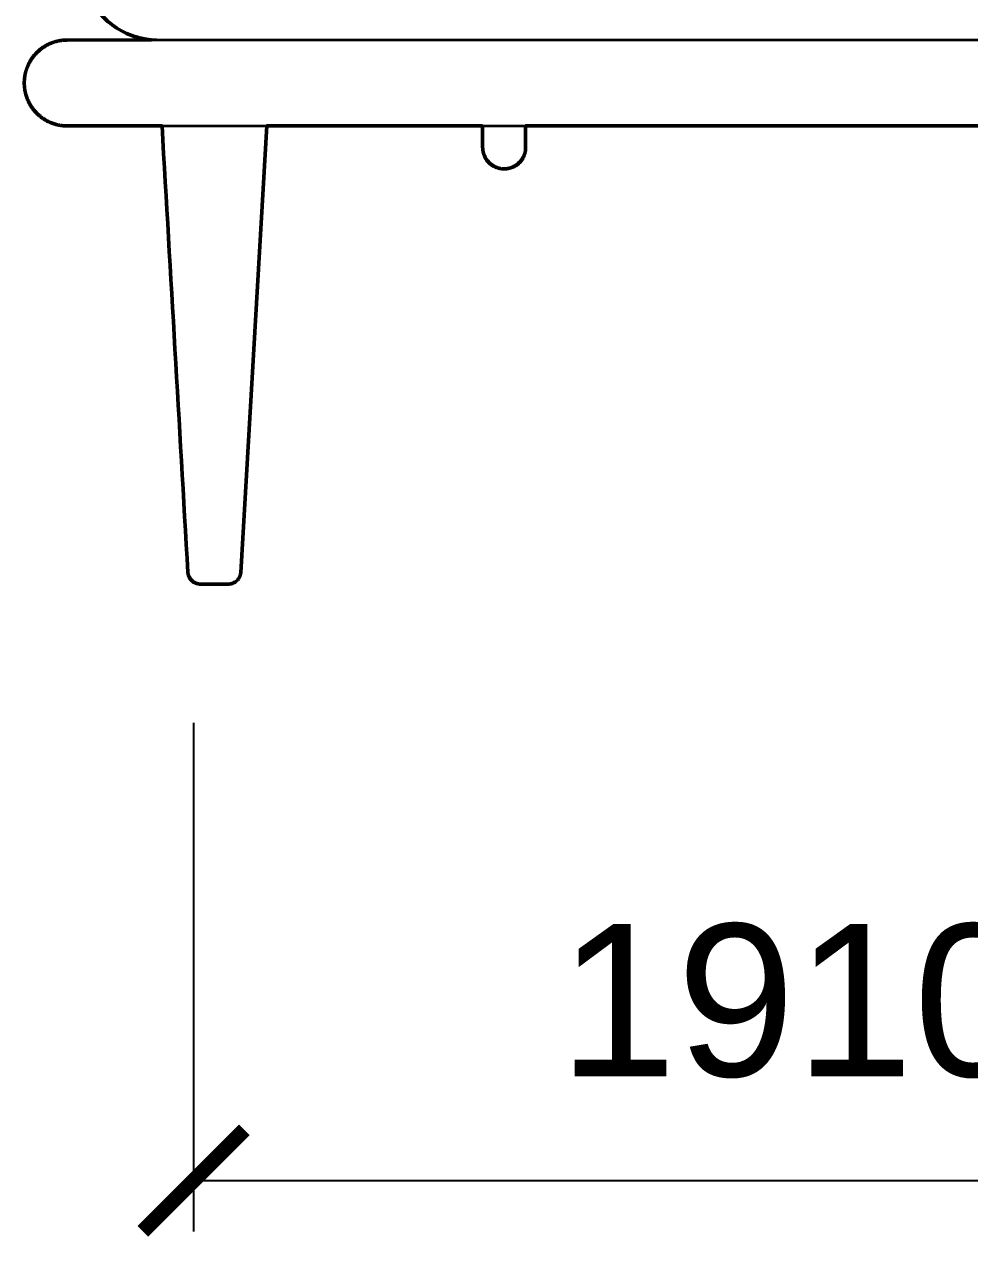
# Model space of a CAD drawing. Header units: millimetres. Extents: x 559 to 2741, y 365 to 1999.
# Drawn here: x 2182.9 to 2462, y 433.8 to 792 of the extents above; entities that cross this region are included whole.
import ezdxf

# ---------------------------------------------------------------- set-up
doc = ezdxf.new("R2010")
doc.units = ezdxf.units.MM
doc.layers.add('PDF16_Geometry', color=7, linetype='Continuous', true_color=0x1b7eff)
doc.styles.get("Standard").update_dxf_attribs({"font": 'arial.ttf'})
doc.dimstyles.new('new', dxfattribs={"dimtxt": 45, "dimasz": 30, "dimexe": 15, "dimexo": 15, "dimgap": 30, "dimtad": 1, "dimrnd": 0.5, "dimdsep": 46, "dimtxsty": 'Standard', "dimblk": 'ARCHTICK', "dimcen": 2.5, "dimclrd": 7, "dimclre": 7, "dimadec": 0, "dimazin": 0, "dimtfac": 1, "dimtix": 1, "dimtmove": 0, "dimatfit": 3, "dimldrblk": 'ARCHTICK', "dimfxl": 1, "dimarcsym": 0})

# ---------------------------------------------------------------- blocks, each defined once
blk = doc.blocks.new('_ArchTick')
at = {"color": 0, "linetype": 'ByBlock', "const_width": 0.15}
blk.add_lwpolyline([(-0.5, -0.5), (0.5, 0.5)], dxfattribs=at)
blk = doc.blocks.new('*D7')
at = {"color": 7, "lineweight": -2, "transparency": 16777216}
for p, q in [((2692.71, 614.65), (2692.71, 435.43)), ((2232.85, 585.58), (2232.85, 435.43)), ((2232.85, 450.43), (2692.71, 450.43))]:
    blk.add_line(p, q, dxfattribs=at)
at = {"layer": 'Defpoints', "color": 0, "transparency": 16777216}
for p in [(2692.71, 629.65), (2232.85, 600.58), (2692.71, 450.43)]:
    blk.add_point(p, dxfattribs=at)
at = {"color": 7, "lineweight": -2, "transparency": 16777216, "xscale": 30, "yscale": 30, "zscale": 30, "rotation": 180}
blk.add_blockref('_ArchTick', (2232.85, 450.43), dxfattribs=at)
at = {"color": 7, "lineweight": -2, "transparency": 16777216, "xscale": 30, "yscale": 30, "zscale": 30}
blk.add_blockref('_ArchTick', (2692.71, 450.43), dxfattribs=at)
at = {"color": 0, "transparency": 16777216, "insert": (2462.78, 503.4), "char_height": 45, "attachment_point": 5}
blk.add_mtext('1910mm', dxfattribs=at)

msp = doc.modelspace()

# ---------------------------------------------------------------- linework, layer by layer
at = {"layer": 'PDF16_Geometry', "color": 18, "lineweight": 35, "true_color": 0x000000}
for points in [[(2318.181, 787.298), (2222.331, 787.298), (2222.082, 787.301), (2221.831, 787.306), (2221.578, 787.313), (2221.327, 787.322), (2221.071, 787.334), (2220.818, 787.351), (2220.562, 787.37), (2220.304, 787.391), (2220.048, 787.415), (2219.79, 787.443), (2219.529, 787.474), (2219.271, 787.507), (2219.011, 787.545), (2218.75, 787.585), (2218.487, 787.63), (2218.227, 787.675), (2217.964, 787.725), (2217.701, 787.779), (2217.438, 787.836), (2217.175, 787.895), (2216.913, 787.959), (2216.65, 788.026), (2216.387, 788.097), (2216.124, 788.17), (2215.861, 788.248), (2215.598, 788.327), (2215.335, 788.412), (2215.072, 788.499), (2214.812, 788.589), (2214.549, 788.684), (2214.289, 788.781), (2214.028, 788.883), (2213.768, 788.987), (2213.507, 789.096), (2213.249, 789.208), (2212.991, 789.324), (2212.735, 789.442), (2212.479, 789.565), (2212.224, 789.691), (2211.97, 789.819), (2211.717, 789.954), (2211.466, 790.089), (2211.217, 790.229), (2210.966, 790.371), (2210.72, 790.518), (2210.473, 790.667), (2210.23, 790.821), (2209.988, 790.977), (2209.747, 791.138), (2209.507, 791.299), (2209.27, 791.467), (2209.034, 791.636), (2208.801, 791.809), (2208.569, 791.984)], [(2223.52, 761.92), (2231.167, 630.054)], [(2238.979, 626.57), (2243.026, 626.57)]]:
    msp.add_lwpolyline(points, dxfattribs=at)
at = {"layer": 'PDF16_Geometry', "color": 18, "lineweight": 50, "true_color": 0x000000}
for points in [[(2217.128, 787.869), (2216.882, 787.93), (2216.635, 787.994), (2216.389, 788.061), (2216.143, 788.129), (2215.896, 788.203), (2215.65, 788.279)], [(2218.359, 787.611), (2218.113, 787.656), (2217.867, 787.705), (2217.62, 787.757), (2217.374, 787.812)], [(2318.174, 761.94), (2254.422, 761.94), (2246.776, 630.074)], [(2593.025, 761.933), (2330.867, 761.933), (2330.867, 755.587)], [(2238.963, 626.59), (2234.916, 626.59)]]:
    msp.add_lwpolyline(points, dxfattribs=at)
at = {"layer": 'PDF16_Geometry', "color": 18, "lineweight": 35, "true_color": 0x000000}
for points in [[(2191.163, 786.522, 0.003013), (2190.869, 786.41, 0.0044131), (2190.578, 786.289, -0.0014274), (2190.287, 786.162, 0.0027487), (2189.998, 786.026, 0.0042875), (2189.711, 785.882, -0.0000982), (2189.427, 785.73, 0.0028896), (2189.148, 785.572, 0.0016687), (2188.871, 785.406, 0.0051869), (2188.596, 785.231, 0.0026339), (2188.326, 785.048, 0.0052315), (2188.061, 784.859, 0.0026503), (2187.8, 784.662, 0.0050986), (2187.545, 784.458, 0.0022212), (2187.294, 784.248, 0.0023222), (2187.047, 784.032, 0.0000835), (2186.806, 783.809, 0.0043411), (2186.571, 783.58, 0.0044988), (2186.342, 783.345, 0.0000213), (2186.119, 783.104, 0.0024754), (2185.903, 782.857, 0.0022849), (2185.693, 782.606, 0.0002271), (2185.489, 782.35, 0.0024807), (2185.293, 782.09, -0.0001547), (2185.103, 781.825, 0.002552), (2184.921, 781.555, 0.0025931), (2184.748, 781.28, 0.0071441), (2184.582, 781.003, 0.0027904), (2184.423, 780.723, -0.0001981), (2184.272, 780.439, 0.0044352), (2184.127, 780.152, 0.0028636), (2183.992, 779.863, 0.0010694), (2183.864, 779.572, 0.0016476), (2183.743, 779.281, 0.0029213), (2183.632, 778.987, -0.0002208), (2183.528, 778.693, 0.0040745), (2183.431, 778.397, 0.0040501), (2183.343, 778.101, 0.0010412), (2183.263, 777.805, 0.0039652), (2183.189, 777.509, 0.0004811), (2183.123, 777.213, 0.0038925), (2183.064, 776.917, 0.0032963), (2183.014, 776.623, 0.0069169), (2182.971, 776.329, 0.0029599), (2182.936, 776.038, 0.0036817), (2182.905, 775.749, 0.0000384), (2182.881, 775.46, 0.0035388), (2182.865, 775.173, 0.0000375), (2182.855, 774.889, 0.0076795), (2182.855, 774.283, -0.0000375), (2182.855, 774.325)], [(2605.747, 787.298), (2318.181, 787.298), (2195.542, 787.298, 0.0036631), (2195.26, 787.296, -0.0000727), (2194.976, 787.287, 0.0033811), (2194.689, 787.27, 0.0071173), (2194.401, 787.246, -0.0001661), (2194.112, 787.218, 0.0040555), (2193.82, 787.182, 0.0000345), (2193.527, 787.14, 0.0033228), (2193.233, 787.09, 0.0026913), (2192.937, 787.031, 0.0059314), (2192.641, 786.964, 0.0023837), (2192.345, 786.891, -0.0008968), (2192.049, 786.81, 0.0021765), (2191.753, 786.723, 0.0021643), (2191.457, 786.626)], [(2182.865, 774.041, 0.0035162), (2182.881, 773.754, 0.0069199), (2182.905, 773.465, 0.0036762), (2182.936, 773.176, 0.0029681), (2182.971, 772.885, 0.0002562), (2183.014, 772.591, 0.0033281), (2183.064, 772.298, 0.0025889), (2183.123, 772.002, 0.0059291), (2183.189, 771.706, 0.0023828), (2183.263, 771.409, -0.0010588), (2183.343, 771.113, 0.002208), (2183.431, 770.817, 0.0020683), (2183.528, 770.521, 0.0002208), (2183.632, 770.228, 0.0029863), (2183.743, 769.934, 0.004235), (2183.864, 769.642, -0.0010694), (2183.992, 769.351, 0.002858), (2184.127, 769.062, 0.0040998), (2184.272, 768.776, 0.0056757), (2184.423, 768.491, 0.0026888), (2184.582, 768.212, 0.0017617), (2184.748, 767.935, 0.0026882), (2184.921, 767.66, 0.0025454), (2185.103, 767.39, 0.0051956), (2185.293, 767.125, 0.0024737), (2185.489, 766.864, 0.004891), (2185.693, 766.608, 0.0023996), (2185.903, 766.357, 0.0024674), (2186.119, 766.111, 0.0000213), (2186.342, 765.869, 0.009628), (2186.806, 765.405, -0.0001261), (2187.047, 765.182, 0.0023292), (2187.294, 764.967, 0.0026329), (2187.545, 764.756, -0.0001429), (2187.8, 764.552, 0.0025061), (2188.061, 764.356, -0.0000332), (2188.326, 764.166, 0.002641), (2188.596, 763.984, 0.0027286), (2188.871, 763.811, 0.0072155), (2189.148, 763.645, 0.0027335), (2189.427, 763.486, 0.0001001), (2189.711, 763.335, 0.0043076), (2189.998, 763.19, 0.0029487), (2190.287, 763.055, 0.0014312), (2190.578, 762.927, 0.0017711), (2190.869, 762.807, 0.0030182), (2191.163, 762.695, -0.0000313), (2191.457, 762.591, 0.0041592), (2191.753, 762.494, 0.0042309), (2192.049, 762.406, 0.0008645), (2192.345, 762.326, 0.0040156), (2192.641, 762.252, 0.0007286), (2192.937, 762.186, 0.0040409), (2193.233, 762.127, 0.0033596), (2193.527, 762.077, 0.0069675), (2193.82, 762.034, 0.0029919), (2194.112, 761.999, 0.0069998), (2194.401, 761.97, -0.000021), (2194.689, 761.947, 0.003436), (2194.976, 761.93, 0.0000727), (2195.26, 761.921, 0.0036466), (2195.542, 761.918), (2318.181, 761.918), (2605.747, 761.918)]]:
    msp.add_lwpolyline(points, format="xyb", dxfattribs=at)
at = {"layer": 'PDF16_Geometry', "color": 18, "lineweight": 50, "true_color": 0x000000}
for points in [[(2191.166, 762.697, -0.0030246), (2190.872, 762.808, -0.0043705), (2190.581, 762.929, 0.0014312), (2190.289, 763.057, -0.0027487), (2190, 763.192, -0.0042875), (2189.714, 763.337, -0.0055937), (2189.43, 763.488, -0.0028896), (2189.15, 763.647, -0.0016854), (2188.873, 763.813, -0.0025185), (2188.598, 763.986, -0.0026694), (2188.328, 764.168, -0.0051802), (2188.063, 764.357, -0.0025807), (2187.803, 764.554, -0.005079), (2187.547, 764.758, -0.0022653), (2187.296, 764.969, -0.0023254), (2187.05, 765.184, -0.0001261), (2186.808, 765.407, -0.0043411), (2186.574, 765.636, -0.0044988), (2186.344, 765.871, -0.0000213), (2186.121, 766.113, -0.0024754), (2185.906, 766.359, -0.0022849), (2185.695, 766.61, -0.0001877), (2185.492, 766.866, -0.0024741), (2185.295, 767.126, 0.0001805), (2185.105, 767.392, -0.0026225), (2184.923, 767.662, -0.0026099), (2184.75, 767.936, -0.0071329), (2184.584, 768.214, -0.0027626), (2184.426, 768.493, 0.0001981), (2184.274, 768.777, -0.0044064), (2184.13, 769.064, -0.0028636), (2183.995, 769.353, -0.0011121), (2183.867, 769.644, -0.0016658), (2183.746, 769.936, -0.0029829), (2183.635, 770.229, 0.0002319), (2183.53, 770.523, -0.0040949), (2183.433, 770.819, -0.0040369), (2183.346, 771.115, -0.001091), (2183.265, 771.411, -0.0039813), (2183.192, 771.707, -0.0005622), (2183.125, 772.003, -0.0039058), (2183.066, 772.3, -0.0033364), (2183.016, 772.593, -0.0068826), (2182.974, 772.887, -0.0029946), (2182.938, 773.178, -0.003611), (2182.907, 773.467, 0.0000326), (2182.884, 773.756, -0.0035031), (2182.867, 774.043, -0.0000351), (2182.858, 774.327, -0.0035724), (2182.855, 774.609, -0.0035524), (2182.858, 774.891, -0.0000363), (2182.867, 775.175, -0.0034788), (2182.884, 775.462, -0.0069199), (2182.907, 775.751, -0.0036013), (2182.938, 776.04, -0.0029985), (2182.974, 776.331, -0.0002168), (2183.016, 776.625, -0.0033683), (2183.066, 776.918, -0.0025889), (2183.125, 777.215, -0.0059291), (2183.192, 777.511, -0.0023828), (2183.265, 777.807, 0.001091), (2183.346, 778.103, -0.0021757), (2183.433, 778.399, -0.0020683), (2183.53, 778.695, -0.0002208), (2183.635, 778.989, -0.0030477), (2183.746, 779.282, -0.0042906), (2183.867, 779.574, 0.0011121), (2183.995, 779.865, -0.0028444), (2184.13, 780.154, -0.0040849), (2184.274, 780.441, -0.0056608), (2184.426, 780.725, -0.0026611), (2184.584, 781.004, -0.0017343), (2184.75, 781.282, -0.0026712), (2184.923, 781.556, -0.0025801), (2185.105, 781.826, -0.0051704), (2185.295, 782.092, -0.0024483), (2185.492, 782.352, -0.0049203), (2185.695, 782.608, -0.0023794), (2185.906, 782.859, -0.0024881), (2186.121, 783.105, 0.0000213), (2186.344, 783.347, -0.004454), (2186.574, 783.582, -0.0044989), (2186.808, 783.811, 0.0001261), (2187.05, 784.034, -0.0023084), (2187.296, 784.249, -0.0026126), (2187.547, 784.46, 0.0001379), (2187.803, 784.664, -0.0024619), (2188.063, 784.861, 0.0000332), (2188.328, 785.05, -0.0026499), (2188.598, 785.232, 0.0000217), (2188.873, 785.408, -0.0072322), (2189.15, 785.574, -0.0027618), (2189.43, 785.732, -0.0001133), (2189.714, 785.884, -0.0043365), (2190, 786.028, -0.0029779), (2190.289, 786.163, -0.0014312), (2190.581, 786.291, -0.0017586), (2190.872, 786.412, -0.0030296), (2191.166, 786.523, 0.0000313), (2191.459, 786.628, -0.0041592), (2191.755, 786.725, -0.0042309), (2192.051, 786.812, -0.0008968), (2192.347, 786.893, -0.0040486), (2192.643, 786.966, -0.0007286), (2192.939, 787.033, -0.0040409), (2193.235, 787.092, -0.0033541), (2193.529, 787.142, -0.0069717), (2193.823, 787.184, -0.0029919), (2194.114, 787.22, -0.0069998), (2194.403, 787.248, 0.000021), (2194.692, 787.272, -0.00344), (2194.978, 787.288, -0.0000727), (2195.263, 787.298, -0.0036466), (2195.544, 787.3), (2220.306, 787.345), (2220.065, 787.369), (2219.823, 787.395), (2219.338, 787.454), (2219.094, 787.49), (2218.85, 787.528), (2218.606, 787.568)], [(2231.15, 630.039, 0.0000977), (2223.52, 761.92), (2195.544, 761.92, -0.0036631), (2195.263, 761.923, 0.000109), (2194.978, 761.932, -0.0033492), (2194.692, 761.949, -0.0071173), (2194.403, 761.972, 0.0001661), (2194.114, 762.001, -0.0040555), (2193.823, 762.036, -0.0000395), (2193.529, 762.079, -0.0033172), (2193.235, 762.129, -0.0026913), (2192.939, 762.188, -0.0059314), (2192.643, 762.254, -0.0023837), (2192.347, 762.328, 0.0008968), (2192.051, 762.408, -0.0021765), (2191.755, 762.496, -0.0021643), (2191.459, 762.593)]]:
    msp.add_lwpolyline(points, format="xyb", dxfattribs=at)
at = {"layer": 'PDF16_Geometry', "color": 18, "lineweight": 25, "true_color": 0x000000}
msp.add_lwpolyline([(2318.174, 761.927), (2330.867, 761.927), (2330.867, 761.92), (2330.867, 755.574)], dxfattribs=at)
at = {"layer": 'PDF16_Geometry', "color": 18, "lineweight": 50, "true_color": 0x000000}
for centre, radius, start, end in [((2222.391, 809.873), 22.622, 218.49408, 252.00885), ((2325.339, 755.579), 7.165, 180.42671, 182.13179), ((2656.537, 777.469), 339.083, 183.74651, 183.78302), ((2476.106, 770.378), 158.651, 185.52736, 185.60645), ((2272.555, 748.804), 46.061, 7.30452, 7.57792), ((2334.932, 757.417), 16.916, 189.37725, 190.1342), ((2333.831, 757.499), 15.848, 191.1272, 191.93994), ((2285.812, 746.145), 33.501, 13.55584, 13.94788), ((2325.069, 755.728), 6.909, 194.50732, 196.42302), ((2346.881, 762.734), 29.817, 197.48502, 197.93411), ((2335.746, 759.727), 18.307, 199.71285, 200.44686), ((2334.936, 759.704), 17.542, 201.3004, 202.07466), ((2326.087, 756.281), 8.056, 203.16982, 204.86696), ((2335.59, 761.07), 18.694, 205.93406, 206.671), ((2324.835, 755.713), 6.68, 207.01631, 209.08835), ((2372.081, 783.681), 61.581, 210.45816, 210.68343), ((2326.293, 756.783), 8.48, 212.25758, 213.90019), ((2325.196, 756.029), 7.15, 213.78946, 215.75351), ((2322.571, 756.922), 8.707, 324.90241, 326.506), ((2320.403, 758.221), 11.233, 327.08357, 328.32711), ((2364.805, 732.491), 40.091, 150.00525, 150.35248), ((2311.228, 762.514), 21.333, 332.10771, 332.75361), ((2318.271, 758.644), 13.303, 333.68485, 334.71607), ((2318.49, 758.222), 12.927, 335.99224, 337.04544), ((2152.628, 822.131), 190.669, 338.80011, 338.87109), ((2313.27, 759.443), 18.239, 340.65404, 341.38578), ((2291.104, 765.908), 41.32, 342.70036, 343.02342), ((2319.743, 756.858), 11.29, 344.51367, 345.68295), ((2374.866, 744.313), 45.247, 167.26365, 167.55252), ((2647.465, 693.107), 322.588, 169.02724, 169.06709), ((2315.974, 756.847), 14.984, 351.0254, 351.87704), ((2311.628, 757.13), 19.329, 352.86485, 353.51547), ((2317.012, 756.269), 13.885, 354.53734, 355.43033), ((2317.101, 756.035), 13.779, 356.37032, 357.25803), ((2345.265, 755.324), 14.401, 178.95627, 179.795), ((2294.375, 732.483), 31.64, 37.30251, 37.74601), ((2342.866, 770.732), 30.13, 219.27786, 219.74488), ((2326.709, 757.5), 9.248, 220.71385, 222.24172), ((1958.602, 404.329), 500.885, 43.81454, 43.84272), ((2129.668, 552.621), 275.018, 46.14492, 46.19622), ((3704.966, 2315.978), 2089.715, 228.497473, 228.504236), ((2329.839, 762.022), 14.689, 229.99125, 230.94949), ((2324.494, 755.501), 6.258, 231.33564, 233.57771), ((2328.791, 761.796), 13.876, 234.73372, 235.74567), ((2326.331, 758.318), 9.618, 236.19952, 237.64748), ((2325.437, 757.153), 8.156, 238.56762, 240.26847), ((2086.649, 309.713), 499.018, 61.91132, 61.93907), ((2324.294, 755.119), 5.82, 242.49373, 244.86073), ((2338.202, 786.307), 39.968, 245.80464, 246.14652), ((2325.646, 758.505), 9.466, 247.59793, 249.03285), ((2325.554, 758.336), 9.276, 249.19158, 250.64022), ((2313.314, 720.489), 30.505, 72.07643, 72.51533), ((2333.032, 786.417), 38.322, 254.3613, 254.70659), ((2330.998, 781.946), 33.481, 256.04616, 256.43836), ((2324.854, 757.185), 7.972, 257.63816, 259.25405), ((2324.875, 757.463), 8.249, 259.46786, 261.02042), ((2331.025, 805.458), 56.634, 262.45424, 262.67648), ((2324.429, 754.535), 5.286, 263.22407, 265.59656), ((2324.468, 754.363), 5.118, 265.01155, 267.42966), ((2324.666, 763.529), 14.285, 268.2867, 269.14208), ((2324.557, 753.949), 4.704, 268.71653, 271.28347), ((2324.111, 764.078), 14.843, 272.1326, 272.95645), ((2323.828, 764.301), 15.082, 273.98286, 274.80397), ((2323.64, 763.615), 14.417, 275.7769, 276.64773), ((2323.234, 764.947), 15.789, 277.55398, 278.36118), ((2324.166, 757.411), 8.199, 279.5766, 281.14165), ((2324.439, 756.077), 6.837, 281.05589, 282.96307), ((2317.628, 782.578), 34.197, 284.12335, 284.50823), ((2324.936, 754.27), 4.961, 284.69724, 287.37251), ((2322.975, 760.343), 11.343, 287.671, 288.85499), ((2323.362, 758.654), 9.621, 289.92279, 291.32455), ((2310.03, 789.68), 43.386, 292.82555, 293.13801), ((2324.017, 756.699), 7.563, 293.88085, 295.67912), ((2318.831, 766.71), 18.835, 296.70029, 297.42862), ((2323.502, 757.369), 8.394, 298.50055, 300.15061), ((2324.353, 755.932), 6.724, 300.03026, 302.10362), ((2307.853, 780.732), 36.509, 303.3548, 303.73829), ((2323.581, 756.948), 7.996, 304.67109, 306.42277), ((2322.381, 758.33), 9.823, 307.26528, 308.70194), ((2263.957, 826.959), 99.948, 310.24024, 310.38085), ((2319.448, 761.194), 13.904, 311.76876, 312.78463), ((2319.215, 760.971), 13.903, 314.11323, 315.12762), ((2318.962, 760.768), 13.943, 316.45269, 317.46478), ((2324.15, 755.936), 6.853, 317.90779, 319.95695), ((2308.651, 768.334), 26.699, 320.98856, 321.51643), ((2273.659, 792.913), 69.432, 323.60852, 323.80983), ((1986.902, 601.189), 245.946, 6.68904, 6.73628), ((2006.503, 590.497), 228.09, 9.87985, 9.93179), ((2196.16, 621.459), 35.99, 12.79083, 13.1274), ((2196.425, 619.298), 36.275, 15.87708, 16.21566), ((2270.939, 645.453), 42.831, 202.56783, 202.86325), ((2238.502, 632.404), 7.902, 208.6886, 210.32682), ((2238.646, 633.08), 8.391, 215.3756, 216.93821), ((2244.399, 638.185), 16.069, 219.15921, 219.98116), ((2244.227, 642.356), 18.96, 231.72877, 232.42759), ((1842.224, 59.09), 689.449, 55.487524, 55.506634), ((2221.035, 607.354), 23.099, 58.64967, 59.21887), ((2208.999, 572.617), 59.523, 65.73613, 65.95344), ((2261.607, 699.415), 77.803, 248.79091, 248.95546), ((2237.52, 638.668), 12.477, 252.01743, 253.03202), ((2237.124, 638.847), 12.54, 255.00224, 255.99687), ((2251.486, 598.898), 28.813, 104.87337, 105.30741), ((2235.267, 649.843), 24.738, 291.42022, 291.9397), ((2234.969, 645.007), 20.481, 298.40743, 299.04194), ((2239.692, 635.701), 10.061, 301.25865, 302.56102), ((2237.404, 634.918), 10.999, 320.30019, 321.49293), ((2261.699, 617.084), 19.152, 144.31028, 144.99643), ((2788.915, 373.699), 599.457, 154.809377, 154.830646), ((2233.542, 633.5), 13.749, 341.11834, 342.02336), ((2234.211, 632.789), 12.901, 344.10763, 345.05669), ((2222.644, 632.517), 24.255, 353.73946, 354.21782), ((2242.408, 634.457), 7.912, 277.64139, 279.16715)]:
    msp.add_arc(centre, radius, start, end, dxfattribs=at)
at = {"layer": 'PDF16_Geometry', "color": 18, "lineweight": 35, "true_color": 0x000000}
for centre, radius, start, end in [((303419532.622, -17599982.812), 303927344.792, 176.6800851275, 176.68011003608), ((2255.129, 632.48), 24.085, 185.78049, 186.26223), ((2243.626, 632.741), 12.792, 194.93926, 195.89642), ((2244.4, 633.48), 13.749, 197.97664, 198.88166), ((1689.027, 373.679), 599.457, 25.169354, 25.190623), ((2215.71, 616.686), 19.806, 35.01489, 35.67839), ((2240.508, 634.873), 10.959, 218.50036, 219.69732), ((2238.31, 635.777), 10.174, 237.44622, 238.73412), ((2242.605, 644.317), 19.716, 240.94575, 241.60487), ((2242.768, 650.062), 24.993, 248.06859, 248.58274), ((2226.456, 598.878), 28.813, 74.69259, 75.12663), ((2240.818, 638.827), 12.54, 284.00313, 284.99776), ((2240.422, 638.649), 12.477, 286.96798, 287.98257), ((2217.974, 695.153), 73.256, 291.03943, 291.21419), ((2272.179, 565.381), 67.431, 114.05931, 114.25113), ((2256.677, 607.714), 22.654, 120.77247, 121.35289), ((2580.715, 139.153), 592.297, 124.495142, 124.517385), ((2233.715, 642.336), 18.96, 307.57241, 308.27123), ((2233.655, 638.073), 15.925, 320.01139, 320.84074), ((2239.281, 633.07), 8.41, 323.06698, 324.62621), ((2239.357, 632.432), 7.999, 329.67779, 331.29633), ((2226.387, 638.353), 22.243, 333.96635, 334.54229), ((2207.003, 645.433), 42.831, 337.13675, 337.43217), ((2279.155, 619.954), 33.818, 163.76768, 164.13091), ((2278.471, 622.201), 32.592, 166.85364, 167.22525), ((2464.142, 591.782), 220.676, 170.07493, 170.12862), ((2852.572, 558.61), 609.974, 173.277036, 173.296083), ((2235.534, 634.438), 7.912, 260.83285, 262.35861)]:
    msp.add_arc(centre, radius, start, end, dxfattribs=at)
at = {"layer": 'PDF16_Geometry', "color": 18, "lineweight": 25, "true_color": 0x000000}
for centre, radius, start, end in [((2325.339, 755.566), 7.165, 180.42671, 182.13179), ((2651.491, 777.127), 334.026, 183.74665, 183.78371), ((2473.04, 770.065), 155.571, 185.52598, 185.60663), ((2273.092, 748.862), 45.52, 7.30289, 7.57955), ((2334.932, 757.404), 16.916, 189.37725, 190.1342), ((2333.831, 757.487), 15.848, 191.1272, 191.93994), ((2285.659, 746.094), 33.659, 13.55818, 13.94835), ((2325.056, 755.712), 6.896, 194.50385, 196.42336), ((2346.881, 762.721), 29.817, 197.48502, 197.93411), ((2335.746, 759.715), 18.307, 199.71285, 200.44686), ((2335.115, 759.763), 17.734, 201.3046, 202.07046), ((2326.087, 756.269), 8.056, 203.16982, 204.86696), ((2335.59, 761.057), 18.694, 205.93406, 206.671), ((2324.835, 755.7), 6.68, 207.01631, 209.08835), ((2372.081, 783.669), 61.581, 210.45816, 210.68343), ((2326.293, 756.77), 8.48, 212.25758, 213.90019), ((2322.571, 756.909), 8.707, 324.90241, 326.506), ((2320.403, 758.208), 11.233, 327.08357, 328.32711), ((2364.805, 732.479), 40.091, 150.00525, 150.35248), ((2311.228, 762.501), 21.333, 332.10771, 332.75361), ((2318.271, 758.632), 13.303, 333.68485, 334.71607), ((2318.49, 758.21), 12.927, 335.99224, 337.04544), ((2152.628, 822.118), 190.669, 338.80011, 338.87109), ((2313.27, 759.43), 18.239, 340.65404, 341.38578), ((2291.104, 765.896), 41.32, 342.70036, 343.02342), ((2319.743, 756.846), 11.29, 344.51367, 345.68295), ((2374.866, 744.301), 45.247, 167.26365, 167.55252), ((2647.465, 693.095), 322.588, 169.02724, 169.06709), ((2315.974, 756.834), 14.984, 351.0254, 351.87704), ((2311.654, 757.115), 19.304, 352.86511, 353.51667), ((2317.039, 756.254), 13.858, 354.53597, 355.4306), ((2317.106, 756.022), 13.775, 356.37047, 357.25859), ((2345.264, 755.312), 14.4, 178.95621, 179.79492), ((2325.196, 756.017), 7.15, 213.78946, 215.75351), ((2294.375, 732.471), 31.64, 37.30251, 37.74601), ((2342.866, 770.72), 30.13, 219.27786, 219.74488), ((2326.775, 757.546), 9.336, 220.72103, 222.23453), ((2085.559, 526.186), 324.902, 43.80691, 43.85035), ((2129.668, 552.609), 275.018, 46.14492, 46.19622), ((3704.966, 2315.964), 2089.714, 228.497473, 228.504236), ((2329.839, 762.01), 14.689, 229.99125, 230.94949), ((2324.494, 755.489), 6.258, 231.33564, 233.57771), ((2328.791, 761.783), 13.876, 234.73372, 235.74567), ((2326.331, 758.306), 9.618, 236.19952, 237.64748), ((2325.437, 757.14), 8.156, 238.56762, 240.26847), ((2184.515, 493.181), 291.069, 61.90141, 61.94898), ((2324.294, 755.107), 5.82, 242.49373, 244.86073), ((2338.202, 786.295), 39.968, 245.80464, 246.14652), ((2325.646, 758.492), 9.466, 247.59793, 249.03285), ((2325.554, 758.324), 9.276, 249.19158, 250.64022), ((2313.314, 720.477), 30.505, 72.07643, 72.51533), ((2333.032, 786.405), 38.322, 254.3613, 254.70659), ((2331.49, 783.943), 35.551, 256.05758, 256.42694), ((2324.854, 757.172), 7.972, 257.63816, 259.25405), ((2324.875, 757.45), 8.249, 259.46786, 261.02042), ((2331.025, 805.446), 56.634, 262.45424, 262.67648), ((2324.435, 754.578), 5.341, 263.23634, 265.58429), ((2324.468, 754.351), 5.118, 265.01155, 267.42966), ((2324.666, 763.517), 14.285, 268.2867, 269.14208), ((2324.557, 753.937), 4.704, 268.71653, 271.28347), ((2324.111, 764.066), 14.843, 272.1326, 272.95645), ((2323.792, 764.764), 15.558, 273.99543, 274.7914), ((2323.64, 763.603), 14.417, 275.7769, 276.64773), ((2323.234, 764.935), 15.789, 277.55398, 278.36118), ((2324.166, 757.398), 8.199, 279.5766, 281.14165), ((2324.439, 756.064), 6.837, 281.05589, 282.96307), ((2317.791, 781.914), 33.525, 284.12521, 284.51781), ((2324.945, 754.231), 4.933, 284.68411, 287.37438), ((2322.975, 760.33), 11.343, 287.671, 288.85499), ((2323.362, 758.641), 9.621, 289.92279, 291.32455), ((2310.03, 789.667), 43.386, 292.82555, 293.13801), ((2324.017, 756.687), 7.563, 293.88085, 295.67912), ((2318.831, 766.698), 18.835, 296.70029, 297.42862), ((2323.502, 757.356), 8.394, 298.50055, 300.15061), ((2324.353, 755.92), 6.724, 300.03026, 302.10362), ((2306.831, 782.26), 38.358, 303.36404, 303.72905), ((2323.581, 756.935), 7.996, 304.67109, 306.42277), ((2322.381, 758.318), 9.823, 307.26528, 308.70194), ((2255.086, 837.403), 113.66, 310.24872, 310.37236), ((2319.448, 761.181), 13.904, 311.76876, 312.78463), ((2319.215, 760.959), 13.903, 314.11323, 315.12762), ((2318.962, 760.756), 13.943, 316.45269, 317.46478), ((2324.15, 755.924), 6.853, 317.90779, 319.95695), ((2308.651, 768.321), 26.699, 320.98856, 321.51643), ((2273.659, 792.901), 69.432, 323.60852, 323.80983)]:
    msp.add_arc(centre, radius, start, end, dxfattribs=at)
at = {"layer": 'PDF16_Geometry', "color": 18, "lineweight": 50, "true_color": 0x000000}
for points in [[(2215.65, 788.279), (2215.65, 788.279), (2215.404, 788.357), (2215.404, 788.357)], [(2217.374, 787.812), (2217.374, 787.812), (2217.128, 787.869), (2217.128, 787.869)], [(2218.606, 787.568), (2218.606, 787.568), (2218.359, 787.611), (2218.359, 787.611)], [(2219.582, 787.423), (2219.582, 787.423), (2219.338, 787.454), (2219.338, 787.454)], [(2191.459, 762.593), (2191.312, 762.645), (2191.166, 762.697), (2191.166, 762.697)], [(2318.174, 755.525), (2318.174, 755.596), (2318.174, 761.94), (2318.174, 761.94)], [(2231.387, 629.015), (2231.328, 629.179), (2231.316, 629.221), (2231.316, 629.221)], [(2231.57, 628.61), (2231.489, 628.771), (2231.473, 628.812), (2231.473, 628.812)], [(2231.804, 628.222), (2231.705, 628.373), (2231.681, 628.414), (2231.681, 628.414)], [(2232.278, 627.658), (2232.117, 627.824), (2232.086, 627.859), (2232.086, 627.859)], [(2232.484, 627.471), (2232.311, 627.625), (2232.278, 627.658), (2232.278, 627.658)], [(2233.254, 626.974), (2233.093, 627.056), (2233.052, 627.08), (2233.052, 627.08)], [(2244.301, 626.815), (2244.133, 626.758), (2244.09, 626.746), (2244.09, 626.746)], [(2244.713, 626.992), (2244.55, 626.914), (2244.51, 626.897), (2244.51, 626.897)], [(2245.293, 627.355), (2245.144, 627.246), (2245.106, 627.222), (2245.106, 627.222)], [(2245.473, 627.499), (2245.331, 627.383), (2245.293, 627.355), (2245.293, 627.355)], [(2245.677, 627.689), (2245.509, 627.53), (2245.473, 627.499), (2245.473, 627.499)], [(2245.866, 627.892), (2245.71, 627.722), (2245.677, 627.689), (2245.677, 627.689)], [(2246.264, 628.449), (2246.17, 628.295), (2246.143, 628.257), (2246.143, 628.257)], [(2246.373, 628.646), (2246.288, 628.487), (2246.264, 628.449), (2246.264, 628.449)], [(2246.551, 629.051), (2246.487, 628.887), (2246.468, 628.847), (2246.468, 628.847)], [(2246.721, 629.669), (2246.688, 629.505), (2246.676, 629.463), (2246.676, 629.463)], [(2246.754, 629.872), (2246.731, 629.709), (2246.721, 629.669), (2246.721, 629.669)], [(2234.3, 626.639), (2234.132, 626.67), (2234.09, 626.68), (2234.09, 626.68)], [(2234.509, 626.611), (2234.343, 626.632), (2234.3, 626.639), (2234.3, 626.639)], [(2234.715, 626.594), (2234.551, 626.606), (2234.509, 626.611), (2234.509, 626.611)], [(2234.916, 626.59), (2234.755, 626.592), (2234.715, 626.594), (2234.715, 626.594)], [(2243.051, 626.59), (2243.01, 626.59), (2238.963, 626.59), (2238.963, 626.59)], [(2243.254, 626.597), (2243.091, 626.59), (2243.051, 626.59), (2243.051, 626.59)], [(2243.46, 626.616), (2243.295, 626.599), (2243.254, 626.597), (2243.254, 626.597)], [(2243.88, 626.689), (2243.712, 626.653), (2243.669, 626.646), (2243.669, 626.646)]]:
    msp.add_open_spline(points, degree=3, dxfattribs=at)
at = {"layer": 'PDF16_Geometry', "color": 18, "lineweight": 35, "true_color": 0x000000}
for points in [[(2191.457, 786.626), (2191.31, 786.574), (2191.163, 786.522), (2191.163, 786.522)], [(2231.188, 629.853), (2231.212, 629.689), (2231.221, 629.649), (2231.221, 629.649)], [(2231.221, 629.649), (2231.254, 629.486), (2231.266, 629.443), (2231.266, 629.443)], [(2231.391, 629.031), (2231.455, 628.868), (2231.474, 628.827), (2231.474, 628.827)], [(2231.569, 628.626), (2231.654, 628.467), (2231.678, 628.429), (2231.678, 628.429)], [(2231.678, 628.429), (2231.773, 628.275), (2231.799, 628.237), (2231.799, 628.237)], [(2232.076, 627.873), (2232.232, 627.702), (2232.265, 627.669), (2232.265, 627.669)], [(2232.265, 627.669), (2232.433, 627.51), (2232.469, 627.479), (2232.469, 627.479)], [(2232.469, 627.479), (2232.611, 627.363), (2232.649, 627.335), (2232.649, 627.335)], [(2232.649, 627.335), (2232.798, 627.226), (2232.836, 627.202), (2232.836, 627.202)], [(2233.229, 626.972), (2233.392, 626.894), (2233.433, 626.878), (2233.433, 626.878)], [(2233.641, 626.795), (2233.809, 626.738), (2233.852, 626.726), (2233.852, 626.726)], [(2244.688, 626.954), (2244.85, 627.037), (2244.89, 627.06), (2244.89, 627.06)], [(2245.458, 627.451), (2245.631, 627.605), (2245.664, 627.638), (2245.664, 627.638)], [(2245.664, 627.638), (2245.825, 627.804), (2245.856, 627.84), (2245.856, 627.84)], [(2246.138, 628.202), (2246.237, 628.354), (2246.261, 628.394), (2246.261, 628.394)], [(2246.555, 628.996), (2246.614, 629.159), (2246.626, 629.202), (2246.626, 629.202)], [(2234.063, 626.669), (2234.231, 626.634), (2234.273, 626.627), (2234.273, 626.627)], [(2234.482, 626.596), (2234.648, 626.579), (2234.688, 626.577), (2234.688, 626.577)], [(2234.688, 626.577), (2234.851, 626.57), (2234.891, 626.57), (2234.891, 626.57)], [(2234.891, 626.57), (2234.932, 626.57), (2238.979, 626.57), (2238.979, 626.57)], [(2243.026, 626.57), (2243.187, 626.572), (2243.227, 626.575), (2243.227, 626.575)], [(2243.227, 626.575), (2243.391, 626.586), (2243.433, 626.591), (2243.433, 626.591)], [(2243.433, 626.591), (2243.599, 626.612), (2243.642, 626.62), (2243.642, 626.62)], [(2243.642, 626.62), (2243.81, 626.65), (2243.853, 626.66), (2243.853, 626.66)]]:
    msp.add_open_spline(points, degree=3, dxfattribs=at)
at = {"layer": 'PDF16_Geometry', "color": 18, "lineweight": 25, "true_color": 0x000000}
msp.add_open_spline([(2318.174, 755.513), (2318.174, 755.584), (2318.174, 761.927), (2318.174, 761.927)], degree=3, dxfattribs=at)

# ---------------------------------------------------------------- dimensions: what is measured, and where the dimension line sits
dim = msp.add_linear_dim(base=(2692.707, 450.426), p1=(2232.847, 600.584), p2=(2692.707, 629.649), text='1910mm', dimstyle='new', override={"dimpost": 'mm'})
dim.commit()
dim.dimension.update_dxf_attribs({"geometry": '*D7', "text_midpoint": (2462.777, 503.401)})

doc.saveas('drawing.dxf')
